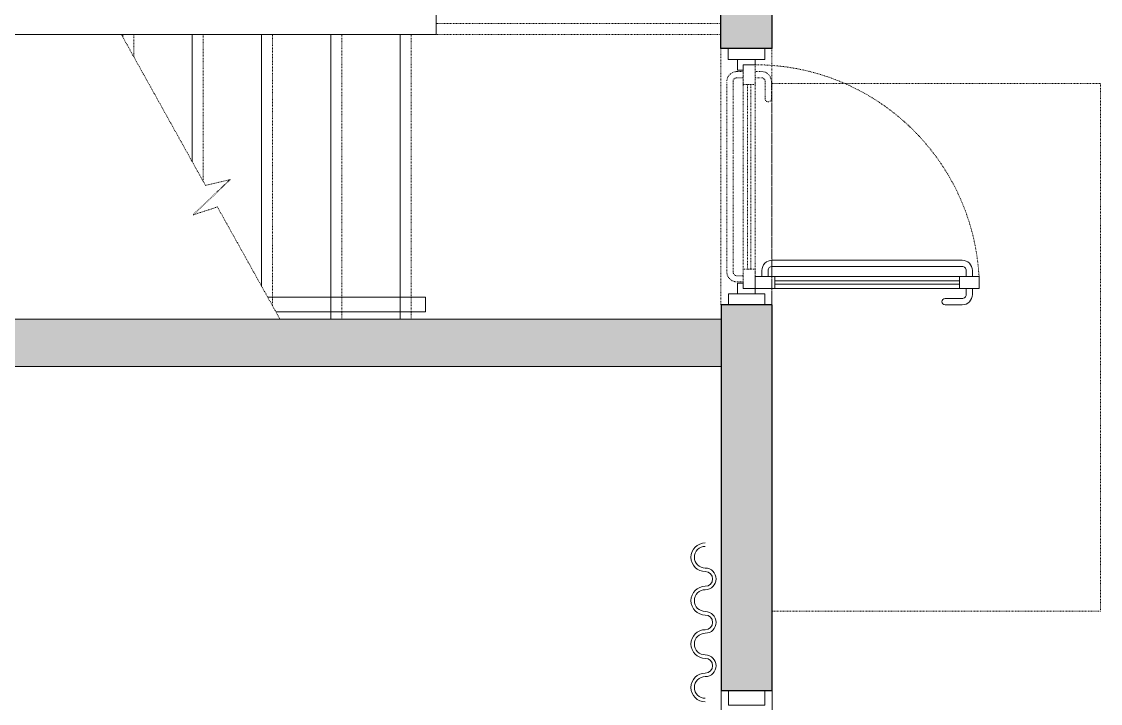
# Model space of a CAD drawing. Header units: inches. Extents: x 0 to 2865, y 0 to 4378.
# Drawn here: x 1700.7 to 1848.5, y 1178 to 1271.4 of the extents above; entities that cross this region are included whole.
import ezdxf

# ---------------------------------------------------------------- set-up
doc = ezdxf.new("R2010")
doc.units = ezdxf.units.IN
doc.linetypes.add('101-01$0$EOP', pattern=[0.25, 0.2, -0.05])
doc.linetypes.add('HIDDEN', pattern=[0.375, 0.25, -0.125])
doc.layers.add('A-WALL', color=113, linetype='Continuous', lineweight=9)
doc.layers.add('I-DOOR', color=6, linetype='Continuous', lineweight=20)
for name, color, linetype in [('A-WALL-EXTR', 2, 'Continuous'), ('I- New Low Partition Wall', 4, '101-01$0$EOP'), ('I-FURN', 8, 'Continuous'), ('I-GLAZ', 6, 'Continuous'), ('WALL', 4, 'Continuous')]:
    doc.layers.add(name, color=color, linetype=linetype)

msp = doc.modelspace()

# ---------------------------------------------------------------- hatches: boundary and pattern name
at = {"layer": 'A-WALL', "lineweight": 5, "transparency": 33554636}
h = msp.add_hatch(color=8, dxfattribs=at)
h.dxf.hatch_style = 1
h.paths.add_polyline_path([(1803.55, 1267.7), (1796.55, 1267.7), (1796.55, 1364.76), (1803.55, 1364.76)])
h = msp.add_hatch(color=8, dxfattribs=at)
h.dxf.hatch_style = 1
h.paths.add_polyline_path([(1803.57, 1232.57), (1796.57, 1232.57), (1796.57, 1179.76), (1803.57, 1179.76)])
h = msp.add_hatch(color=8, dxfattribs=at)
h.dxf.hatch_style = 1
h.paths.add_polyline_path([(1796.57, 1224.13), (1604.86, 1224.13), (1604.86, 1230.63), (1796.57, 1230.63)])

# ---------------------------------------------------------------- linework, layer by layer
at = {"layer": 'A-WALL', "color": 8, "lineweight": 5, "transparency": 33554636}
for p, q in [((1796.57, 1230.63), (1604.86, 1230.63)), ((1803.57, 1230.63), (1803.55, 1230.63)), ((1604.86, 1224.13), (1796.57, 1224.13)), ((1803.55, 1224.13), (1803.57, 1224.13))]:
    msp.add_line(p, q, dxfattribs=at)
at = {"layer": 'A-WALL-EXTR', "color": 8, "linetype": 'HIDDEN', "lineweight": 5, "ltscale": 0.1, "transparency": 33554636}
for points in [[(1803.55, 1267.7), (1796.55, 1267.7), (1796.55, 1232.57), (1803.55, 1232.57)], [(1799.58, 1234.8), (1799.58, 1265.47), (1801.25, 1265.47), (1801.25, 1234.8)], [(1801.25, 1262.78), (1801.25, 1265.47), (1799.58, 1265.47), (1799.58, 1262.78)], [(1800.64, 1237.49), (1800.64, 1262.78), (1800.19, 1262.78), (1800.19, 1237.49)], [(1803.55, 1262.88), (1848.55, 1262.88), (1848.55, 1190.62), (1803.55, 1190.62)], [(1801.25, 1234.8), (1801.25, 1237.49), (1799.58, 1237.49), (1799.58, 1234.8)]]:
    msp.add_lwpolyline(points, close=True, dxfattribs=at)
for points in [[(1797.36, 1253.13), (1797.36, 1263.15, -0.414214), (1798.76, 1264.55), (1799.58, 1264.55)], [(1801.25, 1263.7), (1802.07, 1263.7, -0.414214), (1802.61, 1263.15), (1802.61, 1260.82, 0.414214), (1803.04, 1260.39), (1803.04, 1260.39, 0.414214), (1803.47, 1260.82), (1803.47, 1263.15, 0.414214), (1802.07, 1264.55), (1801.25, 1264.55)], [(1799.58, 1263.7), (1798.76, 1263.7, 0.414214), (1798.21, 1263.15), (1798.21, 1253.13)], [(1797.36, 1253.13), (1797.36, 1237.12, 0.414214), (1798.76, 1235.72), (1799.58, 1235.72)], [(1799.58, 1236.57), (1798.76, 1236.57, -0.414214), (1798.21, 1237.12), (1798.21, 1253.13)]]:
    msp.add_lwpolyline(points, format="xyb", dxfattribs=at)
msp.add_arc((1801.22, 1234.72), 30.75, 3.2786, 89.9379, dxfattribs=at)
at = {"layer": 'I- New Low Partition Wall', "color": 8, "linetype": 'ByBlock', "lineweight": 5, "transparency": 33554636}
for p, q in [((1714.62, 1269.24), (1714.62, 1269.63)), ((1724.12, 1252.19), (1724.12, 1269.63)), ((1733.62, 1235.14), (1733.62, 1269.63)), ((1743.12, 1230.63), (1743.12, 1269.63)), ((1752.62, 1230.63), (1752.62, 1269.63))]:
    msp.add_line(p, q, dxfattribs=at)
msp.add_lwpolyline([(1757.55, 1269.63), (1642.62, 1269.63), (1642.62, 1274.88), (1757.55, 1274.88), (1757.55, 1269.63), (1757.55, 1269.63)], dxfattribs=at)
at = {"layer": 'I-DOOR', "color": 8, "linetype": 'HIDDEN', "lineweight": 5, "ltscale": 0.25, "transparency": 33554636}
for p, q in [((1796.55, 1271.13), (1757.55, 1271.13)), ((1716.12, 1266.54), (1716.12, 1269.63)), ((1725.62, 1249.49), (1725.62, 1269.63)), ((1735.12, 1232.44), (1735.12, 1269.63)), ((1744.62, 1230.63), (1744.62, 1269.63)), ((1754.12, 1230.63), (1754.12, 1269.63)), ((1796.55, 1269.63), (1757.55, 1269.63))]:
    msp.add_line(p, q, dxfattribs=at)
msp.add_lwpolyline([(1714.4, 1269.63), (1725.93, 1248.94), (1729.31, 1249.74), (1724.23, 1244.9), (1727.57, 1245.99), (1736.13, 1230.63)], dxfattribs=at)
at = {"layer": 'I-DOOR', "color": 8, "transparency": 33554636}
for points in [[(1801.25, 1266.2), (1801.25, 1265.47), (1799.58, 1265.47), (1799.58, 1264.74), (1798.84, 1264.74), (1798.84, 1265.47), (1798.84, 1265.47), (1798.84, 1266.2), (1801.25, 1266.2)], [(1801.25, 1234.07), (1801.25, 1234.8), (1799.58, 1234.8), (1799.58, 1235.53), (1798.84, 1235.53), (1798.84, 1234.8), (1798.84, 1234.8), (1798.84, 1234.07), (1801.25, 1234.07)]]:
    msp.add_lwpolyline(points, dxfattribs=at)
for points in [[(1819.59, 1238.69), (1803.57, 1238.69, 0.414214), (1802.17, 1237.29), (1802.17, 1236.47)], [(1819.59, 1238.69), (1829.6, 1238.69, -0.414214), (1831, 1237.29), (1831, 1236.47)], [(1803.02, 1236.47), (1803.02, 1237.29, -0.414214), (1803.57, 1237.84), (1819.59, 1237.84)], [(1830.15, 1236.47), (1830.15, 1237.29, 0.414214), (1829.6, 1237.84), (1819.59, 1237.84)], [(1830.15, 1234.8), (1830.15, 1233.98, -0.414214), (1829.6, 1233.44), (1827.27, 1233.44, 0.414214), (1826.84, 1233.01), (1826.84, 1233.01, 0.414214), (1827.27, 1232.58), (1829.6, 1232.58, 0.414214), (1831, 1233.98), (1831, 1234.8)]]:
    msp.add_lwpolyline(points, format="xyb", dxfattribs=at)
for points in [[(1801.25, 1236.47), (1831.92, 1236.47), (1831.92, 1234.8), (1801.25, 1234.8)], [(1801.25, 1234.8), (1803.94, 1234.8), (1803.94, 1236.47), (1801.25, 1236.47)], [(1803.94, 1235.41), (1829.23, 1235.41), (1829.23, 1235.86), (1803.94, 1235.86)], [(1829.23, 1234.8), (1831.92, 1234.8), (1831.92, 1236.47), (1829.23, 1236.47)]]:
    msp.add_lwpolyline(points, close=True, dxfattribs=at)
at = {"layer": 'I-DOOR', "color": 8, "linetype": 'ByBlock', "lineweight": 5, "transparency": 33554636}
msp.add_lwpolyline([(1735.57, 1231.63), (1756.06, 1231.63), (1756.06, 1233.63), (1756.06, 1233.63), (1734.46, 1233.63)], dxfattribs=at)
at = {"layer": 'I-FURN', "color": 8, "lineweight": 5, "transparency": 33554636}
for points in [[(1794.41, 1178.2, -1), (1794.41, 1182.13, 1), (1794.41, 1184.15, -1), (1794.41, 1188.08, 1), (1794.41, 1190.09, -1), (1794.41, 1194.03, 1), (1794.41, 1196.04, -1), (1794.41, 1199.97, -1)], [(1794.41, 1178.68, -1), (1794.41, 1181.65, 1), (1794.41, 1184.63, -1), (1794.41, 1187.6, 1), (1794.41, 1190.57, -1), (1794.41, 1193.55, 1), (1794.41, 1196.52, -1), (1794.41, 1199.49)]]:
    msp.add_lwpolyline(points, format="xyb", dxfattribs=at)
at = {"layer": 'I-GLAZ', "color": 8, "lineweight": 5, "ltscale": 0.05, "transparency": 33554636}
for points in [[(1797.55, 1266.2), (1802.55, 1266.2), (1802.55, 1267.7), (1797.55, 1267.7)], [(1797.57, 1234.07), (1802.57, 1234.07), (1802.57, 1232.57), (1797.57, 1232.57)], [(1803.57, 1179.76), (1796.57, 1179.76), (1796.57, 1107.76), (1803.57, 1107.76)], [(1797.57, 1179.76), (1802.57, 1179.76), (1802.57, 1177.76), (1797.57, 1177.76)]]:
    msp.add_lwpolyline(points, close=True, dxfattribs=at)
at = {"layer": 'WALL', "color": 8, "ltscale": 0.1, "transparency": 33554636}
for points in [[(1803.55, 1267.7), (1796.55, 1267.7), (1796.55, 1364.76), (1803.55, 1364.76)], [(1803.57, 1232.57), (1796.57, 1232.57), (1796.57, 1179.76), (1803.57, 1179.76)]]:
    msp.add_lwpolyline(points, close=True, dxfattribs=at)

doc.saveas('drawing.dxf')
